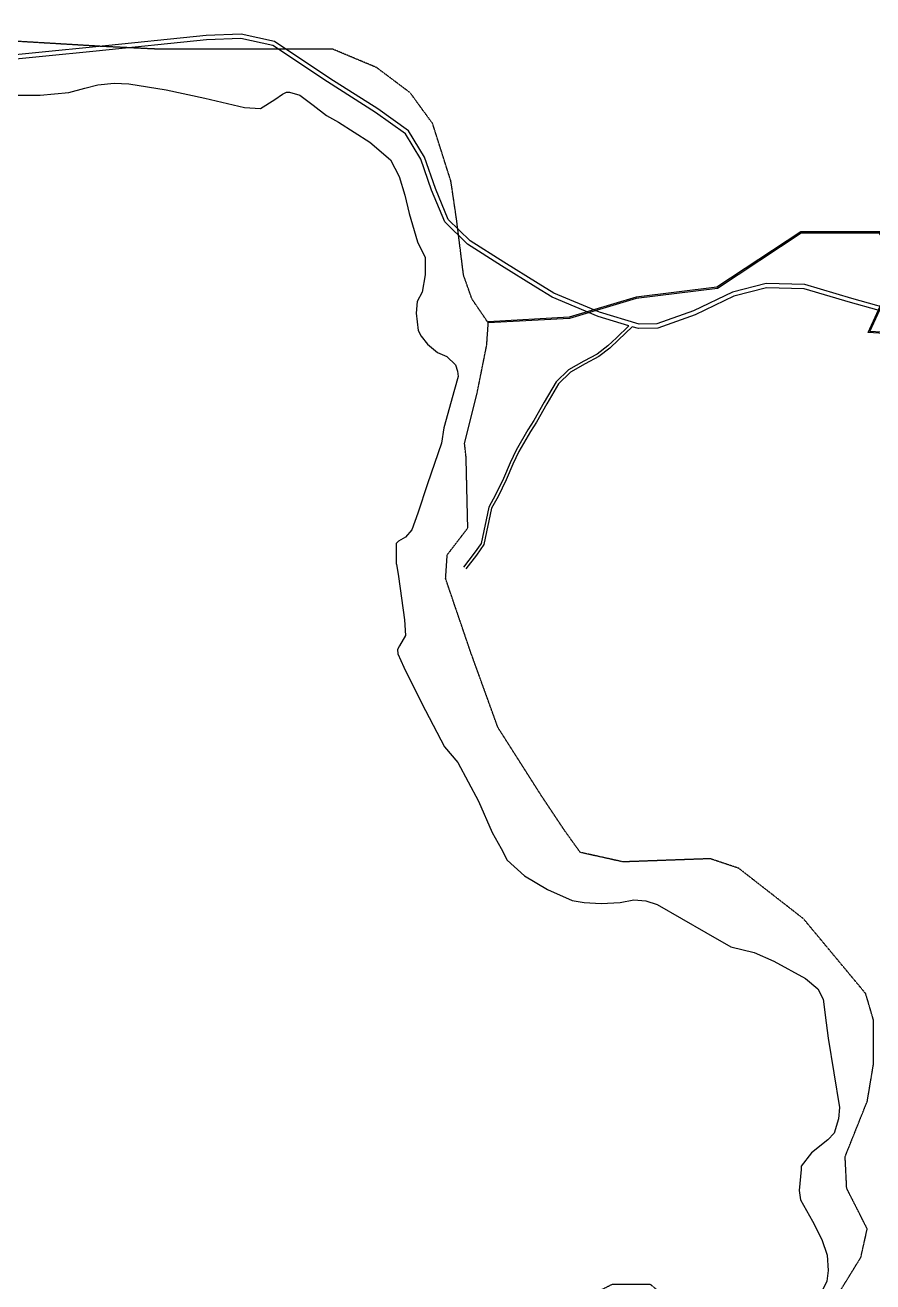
# Model space of a CAD drawing. Header units: millimetres. Extents: x 583 to 26013, y 350 to 21391.
# Drawn here: x 3312 to 4702, y 10824 to 12884 of the extents above; entities that cross this region are included whole.
import ezdxf

# ---------------------------------------------------------------- set-up
doc = ezdxf.new("R2010")
doc.units = ezdxf.units.MM
doc.linetypes.add('HIDDEN', pattern=[0.375, 0.25, -0.125])
for name, color, linetype in [('1141-_REAS_POLIGONAIS', 170, 'Continuous'), ('divisa municipio', 40, 'Continuous'), ('ESTRADA ROMEIROS', 210, 'Continuous'), ('RIOS', 140, 'Continuous')]:
    doc.layers.add(name, color=color, linetype=linetype)

msp = doc.modelspace()

# ---------------------------------------------------------------- linework, layer by layer
at = {"color": 0}
for points in [[(4301.83105, 12391.33233), (4281.45748, 12371.68993), (4267.39833, 12358.54971), (4250.08309, 12344.91387), (4228.05313, 12333.04427), (4203.06807, 12319.16605), (4182.44159, 12299.31879), (4163.25565, 12265.8215), (4145.92715, 12235.80612), (4136.18177, 12220.48192), (4117.29904, 12187.55522), (4107.05824, 12166.72816), (4096.16422, 12140.81569), (4083.19369, 12113.93979), (4072.06074, 12093.9761), (4059.69686, 12034.59339), (4048.0148, 12018.29138), (4030.62011, 11995.78301)], [(4307.30718, 12389.66659), (4284.89993, 12368.06349), (4270.65795, 12354.75239), (4252.83615, 12340.71764), (4230.453, 12328.65773), (4206.06546, 12315.11142), (4186.42441, 12296.21237), (4167.59012, 12263.32902), (4150.20376, 12233.21341), (4140.46225, 12217.89531), (4121.71567, 12185.20602), (4111.61028, 12164.65433), (4100.72339, 12138.75883), (4087.63251, 12111.63356), (4076.79994, 12092.20852), (4064.37651, 12032.53981), (4052.02635, 12015.30547), (4034.57637, 11992.72556)]]:
    msp.add_lwpolyline(points, dxfattribs=at)
at = {"layer": '1141-_REAS_POLIGONAIS', "color": 0, "linetype": 'Continuous'}
for p, q in [((3734.34451, 12770.74241), (3740.81451, 12773.97341)), ((3740.81451, 12773.97341), (3745.66651, 12773.97341)), ((3745.66651, 12773.97341), (3762.64951, 12769.12741))]:
    msp.add_line(p, q, dxfattribs=at)
at = {"layer": 'divisa municipio', "color": 0, "linetype": 'Continuous'}
for p, q in [((3336.80951, 12769.29941), (3383.71451, 12773.33841)), ((3383.71451, 12773.33841), (3410.40251, 12780.60741)), ((3410.40251, 12780.60741), (3431.42851, 12786.26241)), ((3431.42851, 12786.26241), (3458.11551, 12788.68541)), ((3458.11551, 12788.68541), (3482.37751, 12787.87741)), ((3482.37751, 12787.87741), (3543.48951, 12778.01241)), ((3543.48951, 12778.01241), (3606.56851, 12764.28141)), ((3721.40551, 12761.85741), (3734.34451, 12770.74241)), ((3289.09551, 12769.29941), (3336.80951, 12769.29941)), ((3606.56851, 12764.28141), (3672.07451, 12748.93441)), ((3697.95251, 12747.31841), (3721.40551, 12761.85741)), ((3762.64951, 12769.12741), (3784.48451, 12752.97241)), ((3784.48451, 12752.97241), (3806.32051, 12736.01041)), ((3672.07451, 12748.93441), (3697.95251, 12747.31841)), ((3806.32051, 12736.01041), (3825.72951, 12724.70241)), ((3825.72951, 12724.70241), (3877.00151, 12692.38741)), ((3877.00151, 12692.38741), (3910.96751, 12663.30941)), ((3910.96751, 12663.30941), (3925.52351, 12635.84641)), ((3925.52351, 12635.84641), (3934.41951, 12605.15241)), ((3934.41951, 12605.15241), (3941.69851, 12575.26641)), ((3941.69851, 12575.26641), (3955.56651, 12528.81541)), ((3955.56651, 12528.81541), (3967.69651, 12502.96841)), ((3967.69651, 12502.96841), (3967.69651, 12474.69741)), ((3967.69651, 12474.69741), (3962.84451, 12446.42741)), ((3962.84451, 12446.42741), (3954.75751, 12431.08041)), ((3954.75751, 12431.08041), (3953.14051, 12411.69541)), ((3953.14051, 12411.69541), (3956.44351, 12383.72941)), ((3956.44351, 12383.72941), (3961.29651, 12374.03741)), ((3961.29651, 12374.03741), (3971.80951, 12361.11341)), ((3971.80951, 12361.11341), (3987.98351, 12347.38241)), ((3987.98351, 12347.38241), (4003.34951, 12340.92041)), ((4003.34951, 12340.92041), (4017.90551, 12327.18941)), ((4017.90551, 12327.18941), (4021.14051, 12316.68841)), ((4021.94951, 12307.80341), (4016.28851, 12286.80241)), ((4021.14051, 12316.68841), (4021.94951, 12307.80341)), ((4016.28851, 12286.80241), (3998.49651, 12223.80041)), ((3998.49651, 12223.80041), (3994.54051, 12198.98441)), ((3994.54051, 12198.98441), (3971.89651, 12131.94341)), ((3971.89651, 12131.94341), (3955.72251, 12084.28741)), ((3955.72251, 12084.28741), (3946.01751, 12056.82541)), ((3946.01751, 12056.82541), (3935.50451, 12044.70941)), ((3924.18251, 12038.24741), (3920.94851, 12035.01641)), ((3920.94851, 12000.28441), (3920.94851, 12035.01641)), ((3935.50451, 12044.70941), (3924.18251, 12038.24741)), ((3920.94851, 12000.28441), (3924.18251, 11980.09041)), ((3924.18251, 11980.09041), (3933.88051, 11909.23941)), ((3933.88051, 11909.23941), (3935.49851, 11883.39241)), ((3925.79351, 11866.43041), (3922.55851, 11860.77541)), ((3935.49851, 11883.39241), (3925.79351, 11866.43041)), ((3922.55851, 11860.77541), (3923.36751, 11853.50641)), ((3923.36751, 11853.50641), (3933.07251, 11831.69741)), ((3933.07251, 11831.69741), (3951.67251, 11793.73441)), ((3951.67251, 11793.73441), (3968.65551, 11760.61741)), ((3968.65551, 11760.61741), (3999.40051, 11701.07241)), ((3999.40051, 11701.07241), (4021.23551, 11675.22541)), ((4021.23551, 11675.22541), (4055.20151, 11612.22241)), ((4055.20151, 11612.22241), (4077.84551, 11560.52841)), ((4077.84551, 11560.52841), (4092.40251, 11534.68041)), ((4092.40251, 11534.68041), (4102.19751, 11515.61541)), ((4102.19751, 11515.61541), (4130.50251, 11489.76741)), ((4130.50251, 11489.76741), (4168.51151, 11467.15141)), ((4168.51151, 11467.15141), (4208.94751, 11449.38141)), ((4208.94751, 11449.38141), (4228.35651, 11446.15041)), ((4228.35651, 11446.15041), (4256.66051, 11444.53541)), ((4256.66051, 11444.53541), (4287.39151, 11446.15041)), ((4287.39151, 11446.15041), (4310.03551, 11450.18941)), ((4310.03551, 11450.18941), (4329.44451, 11448.57341)), ((4329.44451, 11448.57341), (4348.04551, 11442.91941)), ((4348.04551, 11442.91941), (4427.74751, 11396.55541)), ((4427.74751, 11396.55541), (4468.99151, 11373.13141)), ((4468.99151, 11373.13141), (4507.00151, 11364.24641)), ((4507.00151, 11364.24641), (4539.34951, 11349.70741)), ((4539.34951, 11349.70741), (4591.10751, 11321.43641)), ((4591.10751, 11321.43641), (4611.32451, 11304.47441)), ((4611.32451, 11304.47441), (4620.22051, 11287.51241)), ((4620.22051, 11287.51241), (4625.07251, 11248.74141)), ((4625.07251, 11248.74141), (4628.30751, 11223.70241)), ((4628.30751, 11223.70241), (4647.18351, 11110.09941)), ((4647.18351, 11110.09941), (4645.56651, 11091.52141)), ((4645.56651, 11091.52141), (4638.28751, 11068.09741)), ((4638.28751, 11068.09741), (4627.77451, 11056.78941)), ((4627.77451, 11056.78941), (4601.08751, 11035.78841)), ((4601.08751, 11035.78841), (4584.10451, 11013.97941)), ((4584.10451, 11008.32541), (4580.90851, 10973.84041)), ((4584.10451, 11013.97941), (4584.10451, 11008.32541)), ((4580.90851, 10973.84041), (4583.33451, 10958.49341)), ((4583.33451, 10958.49341), (4602.74351, 10923.76141)), ((4602.74351, 10923.76141), (4618.10951, 10893.87541)), ((4618.10951, 10893.87541), (4627.00551, 10868.02841)), ((4627.00551, 10868.02841), (4628.62251, 10842.98841)), ((4628.62251, 10842.98841), (4626.19651, 10825.21941)), ((4626.19651, 10825.21941), (4613.25651, 10797.75641))]:
    msp.add_line(p, q, dxfattribs=at)
at = {"layer": 'ESTRADA ROMEIROS', "color": 0}
for points in [[(4753.03889, 12412.10728), (4667.16327, 12436.01266), (4590.46914, 12458.86329), (4526.82191, 12460.36289), (4471.49708, 12446.2974), (4407.99305, 12415.62539), (4347.89802, 12394.28344), (4318.48977, 12393.58174), (4253.83094, 12413.24976), (4179.09267, 12444.57309), (4153.21619, 12460.43342), (4096.99733, 12495.41246), (4041.862, 12530.38733), (4005.85465, 12565.50728), (3984.94889, 12616.0425), (3967.05776, 12667.3012), (3940.76141, 12710.69484), (3890.39421, 12746.76109), (3811.73514, 12796.68971), (3721.01899, 12857.19051), (3666.51024, 12869.30287), (3608.9416, 12866.80163), (3427.90545, 12848.37787), (3251.57991, 12830.81949)], [(4301.83105, 12391.33233), (4251.4534, 12406.65629), (4175.8921, 12438.32456), (4149.53814, 12454.47754), (4093.27345, 12489.4851), (4037.4965, 12524.86697), (3999.93655, 12561.50125), (3978.40501, 12613.54919), (3960.69071, 12664.30126), (3935.51885, 12705.83928), (3886.47781, 12740.95592), (3807.91702, 12790.82216), (3718.22345, 12850.64097), (3665.8924, 12862.26942), (3609.44831, 12859.81704), (3428.60662, 12841.41307), (3252.27353, 12823.85394)], [(4751.39645, 12405.29833), (4665.2251, 12429.28603), (4589.36794, 12451.88729), (4527.61652, 12453.34222), (4473.90594, 12439.68713), (4410.69455, 12409.15647), (4349.18495, 12387.31215), (4317.53048, 12386.55685), (4307.30718, 12389.66659)]]:
    msp.add_lwpolyline(points, dxfattribs=at)
at = {"layer": 'RIOS', "linetype": 'HIDDEN', "lineweight": 25, "flags": 128}
msp.add_lwpolyline([(8521.1121, 8612.7356), (8413.45404, 8653.52678), (8324.37852, 8698.04014), (8250.13455, 8694.31795), (8187.05736, 8642.41118), (8110.95984, 8542.96661), (8059.41822, 8479.57971), (7893.83249, 8549.68775), (7797.29809, 8583.06003), (7737.92878, 8549.68775), (7641.43749, 8505.17438), (7552.31886, 8427.28873), (7504.07322, 8434.70763), (7437.28814, 8482.9177), (7392.75038, 8494.03329), (7311.09064, 8490.33659), (7125.48072, 8479.221), (7014.11477, 8490.33659), (6943.6218, 8538.54666), (6910.20771, 8564.52554), (6753.48481, 8580.12816), (6645.82675, 8613.50044), (6560.45912, 8695.10828), (6508.50559, 8776.69062), (6445.38528, 8854.57627), (6363.72554, 8847.15738), (6248.69481, 8847.15738), (6200.44917, 8836.04178), (6181.86662, 8836.04178), (6115.08154, 8926.9806), (6079.46858, 9098.96639), (6079.46858, 9193.88235), (6007.46659, 9287.88051), (5994.48899, 9350.13803), (5989.27208, 9412.39556), (5971.12068, 9485.00385), (5945.16547, 9555.03719), (5869.88674, 9575.7897), (5802.36871, 9612.11934), (5753.04519, 9632.87185), (5682.98337, 9630.27141), (5586.92323, 9625.07054), (5519.44831, 9622.4956), (5433.77888, 9638.04723), (5361.08705, 9643.24811), (5252.04931, 9645.82305), (5194.9651, 9669.17599), (5117.05636, 9723.6577), (5022.59147, 9768.75745), (4968.09416, 9833.58992), (4944.72585, 9875.09493), (4861.68643, 9908.82414), (4801.9722, 9958.10497), (4786.4077, 9989.23374), (4716.30277, 10033.3137), (4685.13065, 10059.26708), (4617.22458, 10200.37904), (4518.57754, 10270.41239), (4482.23163, 10296.36577), (4430.32121, 10410.47908), (4404.366, 10462.36035), (4318.69657, 10547.97083), (4196.68122, 10659.4837), (4160.33531, 10729.54254), (4155.16151, 10768.44712), (4194.09432, 10796.97544), (4238.20093, 10802.15082), (4274.54685, 10820.32839), (4300.50206, 10820.32839), (4336.84797, 10820.32839), (4365.39008, 10796.97544), (4393.9753, 10773.6225), (4435.49501, 10765.84668), (4510.77373, 10771.02206), (4580.87867, 10771.02206), (4640.54978, 10796.97544), (4682.1126, 10864.40835), (4692.50331, 10911.11424), (4658.87364, 10977.55287), (4656.28674, 11029.43414), (4692.63265, 11120.21999), (4702.98024, 11182.45203), (4702.98024, 11252.51087), (4690.00264, 11296.59083), (4588.16509, 11419.11731), (4481.75736, 11502.12735), (4435.02074, 11517.70448), (4292.2671, 11512.50361), (4222.16217, 11528.05524), (4196.20696, 11564.38488), (4159.86104, 11618.8411), (4087.16921, 11732.9799), (4043.06261, 11854.89451), (4001.49978, 11976.80913), (4004.12979, 12015.71371), (4037.8457, 12059.81917), (4035.08634, 12175.38566), (4032.49944, 12198.71311), (4053.28085, 12281.72315), (4068.84535, 12359.53231), (4071.43225, 12395.86195), (4044.65786, 12435.14895), (4030.86107, 12474.23199), (4019.34938, 12566.19059), (4010.16589, 12628.24416), (3980.2441, 12722.52276), (3943.42392, 12773.07832), (3888.23677, 12814.48136), (3816.88151, 12844.3609), (3674.25721, 12844.3609), (3533.918, 12844.3609), (3439.58246, 12848.9499), (3285.44646, 12858.15341), (3179.59922, 12858.15341), (3087.54878, 12821.36487), (3021.03577, 12803.47067), (2959.93571, 12755.18477), (2908.1043, 12731.70078), (2850.58894, 12750.10779), (2774.66348, 12777.69282), (2718.31223, 12821.59432), (2656.22668, 12876.76439), (2600.99641, 12973.31199), (2534.25445, 13085.97211), (2474.45399, 13171.02171), (2384.3006, 13293.59918), (2345.19533, 13360.26726), (2312.98845, 13445.34235), (2283.06667, 13539.59545), (2227.8364, 13647.64107), (2201.11566, 13705.13113), (2143.86693, 13770.94121), (2033.7729, 13810.54471), (1949.44307, 13762.5957), (1871.23253, 13714.30914), (1790.69378, 13645.34657), (1682.56145, 13555.68247), (1627.33118, 13518.91943), (1506.9542, 13504.97394), (1366.61499, 13498.09043), (1276.89275, 13498.09043), (1205.5806, 13495.77044), (1152.63543, 13484.27242), (1113.53015, 13468.1854), (1056.01479, 13419.92435), (1007.72603, 13373.9323)], dxfattribs=at)
at = {"layer": 'RIOS', "lineweight": 25, "flags": 128}
for points in [[(4905.41114, 12208.83736), (4910.47007, 12301.54219), (4846.40341, 12382.15677), (4773.21472, 12377.43845), (4696.99305, 12381.91872), (4733.25821, 12461.18805), (4733.25821, 12513.43798), (4713.72561, 12545.15423), (4583.79002, 12545.15423), (4446.1382, 12454.23398), (4313.55846, 12437.96477), (4204.05412, 12405.37159), (4071.31923, 12397.85876)], [(4903.41411, 12208.94634), (4908.43165, 12300.8926), (4845.48837, 12380.09363), (4773.22039, 12375.43467), (4693.95872, 12380.09363), (4731.25821, 12461.62382), (4731.25821, 12512.87152), (4712.60846, 12543.15423), (4584.3909, 12543.15423), (4446.8483, 12452.30612), (4313.96839, 12436.00008), (4204.40057, 12403.388), (4071.43225, 12395.86195)]]:
    msp.add_lwpolyline(points, dxfattribs=at)

doc.saveas('drawing.dxf')
